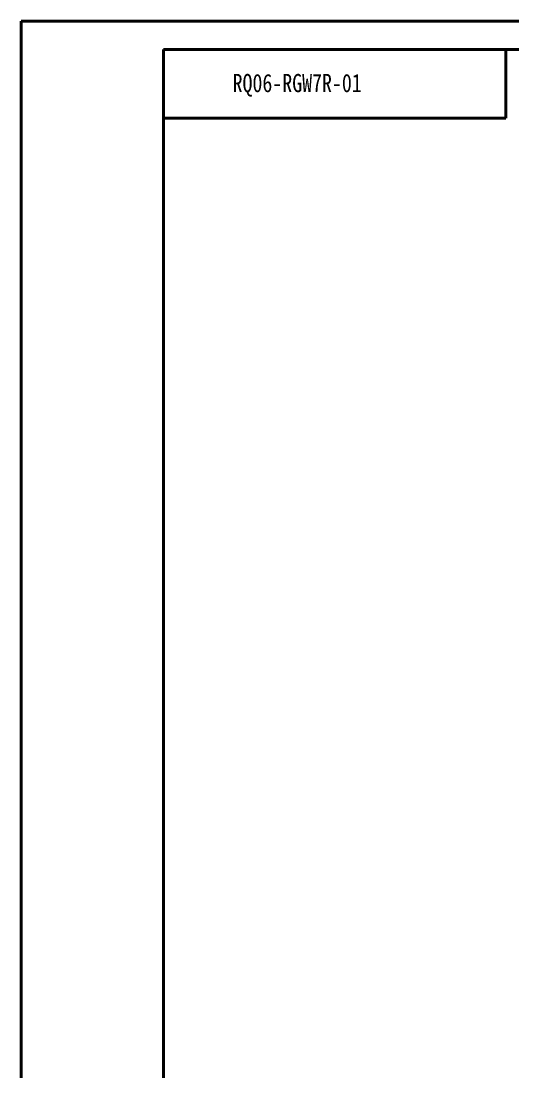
# Model space of a CAD drawing. Header units: millimetres. Extents: x 2016 to 4452, y 736 to 2459.
# Drawn here: x 2016 to 2516, y 1390 to 2459 of the extents above; entities that cross this region are included whole.
import ezdxf

# ---------------------------------------------------------------- set-up
doc = ezdxf.new("R2010")
doc.units = ezdxf.units.MM
for name, color, linetype, lineweight in [('AM_BOR', 7, 'Continuous', 50), ('文字', 7, 'Continuous', 13), ('粗实线', 7, 'Continuous', 40)]:
    doc.layers.add(name, color=color, linetype=linetype, lineweight=lineweight)
doc.styles.add('STYLE1', font='txt.shx', dxfattribs={"width": 0.8, "height": 3, "bigfont": 'hzdx.shx'})

# ---------------------------------------------------------------- blocks, each defined once
blk = doc.blocks.new('rA3')
at = {"layer": '粗实线'}
for p, q in [((333.38, 421.26), (333.38, 124.26)), ((753.38, 421.26), (333.38, 421.26)), ((748.38, 416.26), (358.38, 416.26)), ((358.38, 416.26), (358.38, 129.26)), ((418.38, 404.26), (418.38, 416.26)), ((358.38, 404.26), (418.38, 404.26))]:
    blk.add_line(p, q, dxfattribs=at)
blk = doc.blocks.new('图框')
at = {"layer": 'AM_BOR', "xscale": 5.80078125, "yscale": 5.80078125, "zscale": 5.80078125}
blk.add_blockref('rA3', (20358.2, 2244.1), dxfattribs=at)

msp = doc.modelspace()

# ---------------------------------------------------------------- block references
at = {"layer": '粗实线', "linetype": 'ByBlock'}
msp.add_blockref('图框', (-20276.401, -2228.508), dxfattribs=at)

# ---------------------------------------------------------------- texts
at = {"layer": '文字', "insert": (2296.496, 2393.858), "char_height": 18.5625, "width": 278.43751, "attachment_point": 5, "style": 'STYLE1'}
msp.add_mtext('{\\fSimSun|b0|i0|c134|p2;RQ06-RGW7R-01}', dxfattribs=at)

doc.saveas('drawing.dxf')
